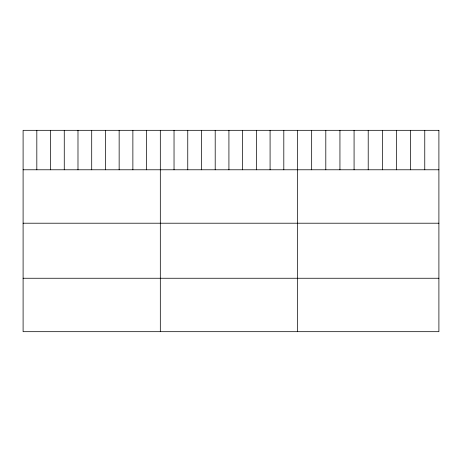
<?xml version="1.0" encoding="UTF-8"?>
<svg xmlns="http://www.w3.org/2000/svg" width="462" height="462" viewBox="0 0 462 462"><rect width="100%" height="100%" fill="white"/><g stroke="black" fill="none" stroke-linecap="round" stroke-linejoin="round"><path stroke-width="0.69" d="M23.1 169.779L438.9 169.779M23.1 223.21L438.9 223.21M23.1 278.251L438.9 278.251M424.763 130.319L424.763 169.779M410.626 130.319L410.626 169.779M396.488 130.319L396.488 169.779M382.351 130.319L382.351 169.779M368.214 130.319L368.214 169.779M354.077 130.319L354.077 169.779M339.94 130.319L339.94 169.779M325.802 130.319L325.802 169.779M311.665 130.319L311.665 169.779M297.528 130.319L297.528 331.681M283.807 130.319L283.807 169.779M270.085 130.319L270.085 169.779M256.364 130.319L256.364 169.779M242.642 130.319L242.642 169.779M228.921 130.319L228.921 169.779M215.2 130.319L215.2 169.779M201.478 130.319L201.478 169.779M187.757 130.319L187.757 169.779M174.035 130.319L174.035 169.779M160.314 130.319L160.314 331.681M146.593 130.319L146.593 169.779M132.871 130.319L132.871 169.779M119.15 130.319L119.15 169.779M105.428 130.319L105.428 169.779M91.707 130.319L91.707 169.779M77.986 130.319L77.986 169.779M64.264 130.319L64.264 169.779M50.543 130.319L50.543 169.779M36.821 130.319L36.821 169.779M438.9 130.319L23.1 130.319L23.1 331.681L438.9 331.681L438.9 130.319"/></g></svg>
